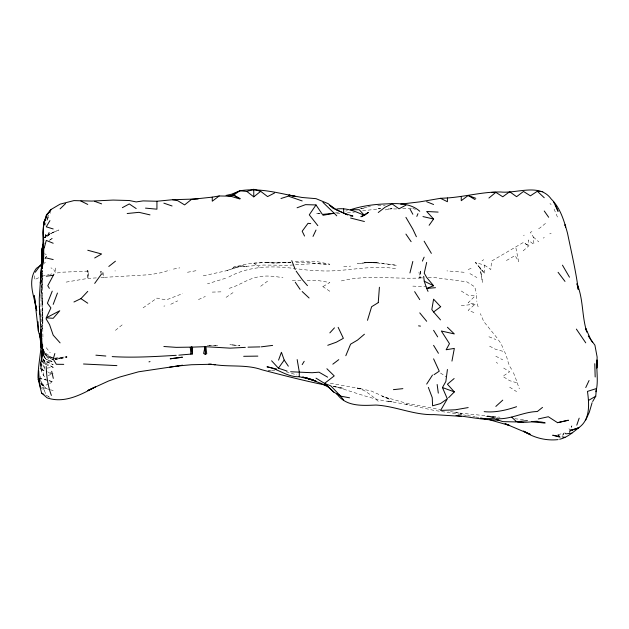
<?xml version="1.0" encoding="UTF-8"?>
<svg xmlns="http://www.w3.org/2000/svg" width="629" height="629" viewBox="0 0 629 629"><rect width="100%" height="100%" fill="white"/><g stroke="black" fill="none" stroke-linecap="round" stroke-linejoin="round"><path stroke-width="0.47" stroke-dasharray="3.15 2.36" d="M42.733 270.816L42.796 324.517M41.915 273.135L42.001 289.065L41.624 273.308M484.464 273.198L484.534 265.163L475.382 262.466L484.464 273.198L475.382 262.466M42.741 328.566L42.882 316.584M41.891 274.944L41.711 291.95L42.402 273.772M44.911 369.137L41.247 355.574L41.42 371.645L46.271 379.995L40.358 378.556L53.19 381.787L49.73 383.415M42.921 337.018L42.418 308.328L42.835 320.523M42.458 271.932L42.505 270.14M42.623 346.524L40.107 369.207M40.901 297.682L41.121 289.568L40.924 319.886M34.516 275.817L34.375 279.724L41.239 276.587M100.255 273.151L100.365 271.343L102.865 271.351L103.738 277.373L149.875 274.7L160.694 272.797L169.861 270.1M42.693 346.422L40.964 363.389L41.608 355.778M96.339 277.9L88.131 278.403L88.681 271.146L87.769 270.667L86.873 271.138L62.806 272.184L55.753 273.135L53.19 268.646L50.941 267.923M40.122 369.121L42.017 349.952M41.711 354.835L42.623 346.375M44.227 367.643L42.528 364.293L41.121 355.503L43.338 360.165L46.271 361.801L52.113 361.84L45.54 358.892L41.585 347.782L42.119 352.885L40.641 363.208L41.42 371.645M422.649 277.939L419.755 277.766L418.828 271.162L420.715 271.178L419.755 277.766L418.796 278.057C392.85 279.087 366.408 274.598 340.926 281.014M569.583 432.791L571.918 425.802L569.198 432.587M44.926 237.447L46.271 233.328L44.966 236.858M44.808 225.583L48.795 216.172L46.271 221.023M44.981 258.999L47.191 255.177L44.683 253.731M274.747 370.316L268.473 370.245L272.782 370.284M44.989 237.817L46.271 235.466L49.274 232.423L44.643 237.738L53.19 232.25L58.89 229.986L46.271 235.466L44.643 237.738L53.19 232.25L46.271 235.466L44.667 237.746M44.856 258.684L46.271 256.373M47.026 217.815L50.705 212.484M562.334 435.433L564.999 431.612M543.401 238.187L544.25 237.18M545.477 223.413L539.721 228.075L537.331 229.231M44.038 263.472L45.39 262.128M523.155 250.861L528.879 245.774L528.187 239.963L533.966 244.618L533.329 236.991L530.42 232.313L531.961 231.582M461.254 291.015L468.173 295.276L475.084 295.96L468.173 302.777L475.084 304.208L468.165 310.325L475.084 312.975M115.437 330.343L122.356 324.729M260.681 286.289L267.592 281.124M482.003 260.878L483.74 259.651M226.094 297.36L233.013 292.619M49.266 240.482L53.19 237.809L49.943 239.822M143.105 307.848L156.935 298.115L166.213 299.939L182.772 293.523M484.534 265.163L490.801 269.534L491.579 261.106L523.249 242.527L528.879 245.774L523.249 242.527M323.141 286.47L329.84 282.507L316.01 280.219L304.947 280.715M506.392 260.54L515.041 255.547L518.603 261.467L515.749 247.142M170.766 304.294L177.685 300.866M523.501 235.49L524.256 235.12M48.865 383.824L46.271 385.042L42.387 384.673L39.36 382.275M198.434 299.585L205.345 296.44M228.893 276.996C249.273 265.768 272.978 265.509 295.433 268.646M203.261 275.824L225.567 270.926L244.186 265.092M468.165 269.503L471.16 268.363M229.105 288.334C238.446 285.92 246.261 279.74 255.649 277.523C264.612 274.936 273.945 276.225 282.971 277.719M558.08 434.883L562.939 433.153L563.749 435.064M549.73 233.854L551.169 233.383M235.254 267.923L225.567 270.926M225.528 278.277L207.46 283.821M48.001 375.474L53.19 373.885L47.71 371.77M366.715 207.2L361.156 208.616L364.427 208.474L360.103 208.427M367.635 206.965L370.41 206.257M385.176 209.921L392.087 208.278L388.172 208.993L399.006 208.914M42.096 276.202L49.243 274.519M50.139 274.307L51.924 273.89M345.58 211.092L347.42 210.676M173.423 269.094L179.808 267.86M47.136 368.083L53.19 367.281L46.271 364.82L43.338 360.165L42.119 352.885L45.54 358.892L44.329 357.351L43.008 352.366L48.291 357.303L53.19 359.859L67.02 357.288L55.03 359.521M66.163 282.106L87.51 278.458L87.769 270.667L88.131 278.403M187.442 272.271L197.97 270.36M290.952 262.293L274.511 263.134L267.875 262.474L281.202 262.513L274.511 263.134L267.592 262.435L254.572 263.103L246.843 263.999L233.013 267.278L246.843 266.271L233.815 267.097M362.611 210.833L380.537 208.663M163.847 306.111L164.892 305.961M55.03 358.239L67.02 356.596L54.92 358.302M347.334 212.838L354.442 212.075M335.367 212.917L339.974 212.429M461.254 305.647L475.084 304.208M290.936 262.159L281.666 262.497L290.496 262.262M295.26 261.758L302.179 261.121L316.01 261.389L329.84 264.243L316.01 263.457L288.341 265.289L263.394 265.061L246.285 266.303M100.931 277.601L103.738 277.373L101.599 271.453M343.717 266.657L350.589 266.13M377.793 205.652L385.176 205.227M267.592 262.435L254.572 263.103M364.356 262.6L378.257 262.718L396.773 265.344L371.338 262.269L357.508 263.59L371.338 262.269L377.746 262.93L364.506 262.592M402.694 208.757L411.916 208.364M428.184 277.751L435.237 277.656L466.844 281.839L474.722 286.808L476.53 293.751M114.903 270.934L115.437 270.918M212.264 292.1L221.353 291.84M418.796 278.057L420.809 278.002L420.715 271.178M336.759 213.797L341.083 213.703M319.697 213.483L316.01 213.467L320.35 213.687M86.873 271.138L88.681 271.146M380.655 208.576L378.257 208.553L380.852 209.064M54.078 357.956L48.291 357.303L53.19 358.499L59.865 358.609L55.045 358.066M412.836 286.124L426.674 286.651M296.078 262.167L309.201 262.702L326.412 264.652M292.304 280.322L302.179 280.833M464.116 272.278L446.96 270.895M495.833 417.247L485.352 416.429L497.563 417.452M395.539 268.63C371.393 264.667 347.585 271.476 323.518 270.965L308.32 270.179L296.338 268.748M454.335 412.522L500.039 417.224M514.852 418.733L525.231 419.889M466.529 415.407L433.585 410.297L405.925 404.25L408.693 404.785L387.503 401.05L392.087 401.868C371.708 399.84 352.971 391.277 333.386 386.34M467.449 415.525L475.084 416.823M378.257 401.278L371.338 395.397L364.427 390.672L357.508 388.062L371.338 391.041L390.184 399.501L381.984 396.246L405.925 403.126L440.504 409.707M333.071 386.395L343.678 388.337L333.598 386.379M458.997 413.072L448.021 411.122M357.508 388.062L361.746 388.871L329.84 383.179M476.011 417.011L478.771 417.593M48.001 372.572L53.19 373.885M48.865 380.663L53.19 381.787M502.752 351.249L495.833 349.425L488.914 345.808M41.978 387.425L49.73 389.579M50.422 389.776L53.19 390.546M286.101 371.747L296.912 374.955M516.582 382.731L509.663 380.687L502.752 376.37L509.663 371.723L502.752 367.509M43.881 375.82L40.641 363.208L40.861 361.596L41.325 369.317L46.798 371.424M488.922 336.751L495.833 339.55M46.271 361.801L53.19 364.6L43.338 360.165L41.656 347.821L42.292 356.179M412.836 208.325L415.431 209.426M48.001 396.49L49.73 397.229M46.271 359.214L52.113 361.84L42.119 352.885M45.768 395.091L49.895 397.096M495.833 356.211L502.752 359.843M53.19 367.281L41.876 361.007L41.247 355.574M469.902 273.615L476.908 277.562M41.325 369.317L46.271 372.14M51.649 357.61L46.271 354.504L43.888 351.863L42.072 348.065M509.671 387.173L516.582 391.615M329.84 291.29L322.245 286.203M440.504 373.044L446.653 377.086M53.19 358.499L43.888 351.863L42.827 348.497L46.271 355.81L43.888 351.863L42.678 344.574M43.008 352.366L53.19 359.859M253.762 263.197L259.36 267.388M533.329 236.991L538.762 241.851M40.736 383.541L46.271 388.62L41.2 382.825M549.943 203.442L551.161 204.653M40.264 386.945L44.706 391.324L46.271 395.759M39.941 379.413L42.387 384.673L46.271 388.62M496.391 362.147L497.539 363.452M496.981 337.844L483.748 321.529L480.367 313.604M46.271 347.735L50.241 352.783M498.451 340.022L500.999 343.513L503.798 349.881M568.97 428.648L570.448 431.195M41.121 355.503L46.271 364.82L41.876 361.007L41.451 353.27M511.636 369.317C507.391 364.057 507.721 357.083 504.387 351.43M513.445 372.627L517.069 382.149M40.979 382.825L44.706 391.324M554.07 209.048L558.08 218.538M517.203 382.786L519.326 388.832M477.238 303.815L478.606 308.524M42.08 349.52L44.329 357.351M40.146 376.386L42.387 384.673M40.893 318.628L42.159 328.59M476.593 295.449L476.861 301.543M42.072 300.143L42.167 304.939L41.899 292.053L42.583 312.684M55.619 268.033L55.753 273.135M40.869 313.674L40.932 320.145M42.811 344.495L42.575 348.356L42.819 344.495M217.72 345.651L207.02 345.525L217.72 345.651M493.726 417.153L488.922 416.807L493.726 417.153M233.013 344.975L229.931 344.716L239.932 345.651L233.013 344.975M461.254 413.961L460.302 413.827L461.82 414.047L461.254 413.961M481.327 275.007L480.013 267.773L482.49 282.319L481.327 275.007M42.064 328.959L41.687 326.168L42.064 328.959"/><path stroke-width="0.94" d="M43.425 245.019L43.267 260.901C45.422 246.765 39.399 230.418 46.373 217.437M219.183 195.965L212.264 197.144L212.264 201.209L219.183 195.965L230.536 196.177L239.932 199.008L233.603 195.092L230.536 196.177L226.094 195.438L231.904 194.109L239.971 190.784C258.48 187.741 277.177 192.686 295.26 196.39L288.892 195.069L302.179 197.498L316.01 198.662L328.212 203.678L333.614 208.545L347.585 214.874M239.971 190.784L246.851 191.444L253.762 196.853L253.762 189.313L260.681 191.334L267.592 196.586L274.511 193.024M578.287 289.419C575.732 270.494 571.368 251.922 567.515 233.233C564.127 221.015 560.502 208.113 551.161 198.953C539.525 182.795 517.124 193.748 500.637 191.979C482.64 191.751 465.263 196.696 447.423 197.962L447.416 201.72L440.504 198.316L419.755 201.878L400.736 204.111M41.459 337.286L41.129 347.515L41.239 336.468M41.679 269.723L41.703 249.304L43.92 243.124M303.044 377.046L309.091 378.933L299.239 376.74L299.318 372.101L297.171 359.576M41.632 345.832L41.836 338.032M178.856 355.157L192.395 353.97L192.6 347.114L205.023 346.681L205.345 354.418L206.744 353.671L205.73 346.713L230.143 348.151L245.326 347.365M41.396 267.805L40.342 283.168L43.126 248.479L42.874 252.685L43.487 237.07L43.629 240.207L43.212 232.455L43.928 221.353M43.723 248.133L42.34 268.355L43.417 256.294L42.662 264.723M205.73 346.713L205.345 354.418L203.607 353.474L205.023 346.681M41.75 345.989L41.852 344.157M40.264 386.945L38.007 377.659C38.094 362.17 42.67 347.035 41.082 331.514L41.262 337.403L40.72 331.302L41.844 345.054L39.375 306.575L39.273 298.523L40.806 275.455M43.598 249.249L43.7 247.386M40.437 281.981L41.585 265.344M44.195 224.498L44.329 222.58M378.257 302.494L379.405 287.256M592.667 401.499L595.757 396.199L596.371 388.565L587.462 391.403C589.106 403.165 590.434 418.717 579.804 426.918C573.569 431.738 567.61 437.422 559.676 439.254M44.195 223.9L44.329 222.383M41.939 249.17L41.789 260.052L41.624 251.962L42.984 244.767M447.423 369.482L445.843 381.52L442.439 387.535L447.054 398.196M43.024 244.791L43.7 240.16M451.952 361.085L454.335 348.403L446.158 349.755L449.476 343.686L441.338 331.003L454.335 333.936L447.423 327.253M595.899 391.749C598.729 381.402 596.15 370.615 597 359.961L596.811 368.059L597.133 357.06L594.916 345.195L590.82 339.574L585.748 328.464L586.715 331.939M426.674 262.403L424.237 273.214L426.666 277.428L433.585 285.755L426.674 288.428L424.245 281.202L423.687 276.343M409.943 272.947L412.836 261.452M44.258 247.826L46.271 240.404L53.19 243.258M592.101 402.725L589.263 412.349L585.748 420.007M44.667 220.724L46.271 215.338M54.857 353.514L53.19 359.025L56.343 364.285L63.741 364.356M367.493 320.31L371.621 306.724L378.32 302.604M576.769 425.165L579.183 418.167M44.4 221.62L43.409 224.356L46.271 216.557M41.813 263.339L35.255 272.247M278.568 360.126L281.43 352.279L284.214 360.079L288.341 366.196M53.19 304.397L57.451 293.051M52.238 291.141L47.411 303.225L50.902 307.88L46.271 317.834L53.19 318.305L59.763 310.75L46.271 317.834M345.816 355.715L350.589 344.173L357.508 340.108L364.427 334.219M416.815 216.415L417.963 213.679M422.405 261.106L424.135 257.175M313.014 236.418L316.01 230.033M585.748 387.566L589.059 380.521M53.929 274.189L47.773 285.731L49.369 288.381M49.172 212.665L51.043 209.488L60.109 204.15L73.939 200.596L91.803 201.076L113.134 200.077L129.267 200.517L136.186 201.917L143.097 200.895L156.935 201.249L172.48 199.731L198.127 198.921M49.943 220.582L46.271 226.833L53.19 228.956M302.179 364.623L304.2 361.298M46.271 216.164L51.043 209.488L46.467 214.827M426.674 384.099L432.485 375.081M336.759 215.841L334.188 213.239L322.41 214.418L316.01 204.944L309.279 214.827L317.834 225.646M101.607 273.867L94.688 283.404M271.594 360.779L278.427 368.193L284.214 360.079M429.12 225.284L433.585 219.026L426.674 211.486L438.114 212.099M329.84 332.883L334.447 327.858M81.188 298.382L87.769 291.369M448.619 397.709L454.335 391.898L447.423 384.193L454.138 378.548M60.101 208.867L65.581 203.568M557.538 422.672L568.262 420.258L557.538 422.672L548.339 416.736L538.338 418.945M495.833 406.428L502.752 400.13M488.914 198.049L495.833 192.325L502.752 196.775L509.671 191.751L516.582 196.688L523.501 191.46L530.412 195.847L537.331 191.255L542.827 191.578M542.52 407.388L537.331 411.539C523.297 411.759 510.748 419.755 496.367 418.678M253.762 196.853L260.681 191.334M108.793 266.468L115.437 261.2M440.457 306.582L433.585 299.168L431.832 309.539L433.585 311.96L440.756 306.708M230.536 196.177L233.013 194.259L239.743 190.87L233.603 195.092L240.184 198.599M378.257 212.5L385.176 207.169L392.087 203.89L399.006 208.812L405.925 205.164M316.01 378.163L324.548 383.368L334.227 375.906L326.891 368.743M332.82 364.183L338.779 359.639M39.658 266.452L41.089 265.375M475.823 198.324L468.173 195.501L461.254 200.69L461.254 196.618M336.759 209.001C346.642 207.601 355.629 211.509 364.427 215.401L368.429 212.405L360.865 216.769L363.531 215.747M40.885 265.234L36.38 268.347C26.78 281.328 34.446 296.786 36.773 310.663M434.018 374.695L439.246 371.181L433.585 358.837M588.87 400.209L595.757 396.199M94.688 257.976L101.599 253.982L87.769 250.256M122.356 207.672L129.267 203.938L136.186 208.576M73.939 302.006L80.858 298.657M94.688 387.26L87.769 390.507L108.518 381.017L119.864 376.999L138.529 371.81L182.52 365.26L180.696 365.535M95.482 386.882C80.803 394.8 64.268 403.7 47.167 397.89L41.648 393.086L40.012 386.804M297.077 207.782L305.49 204.645L316.01 204.944M572.296 430.126L578.829 427.72L571.439 430.071L572.296 430.126L571.91 429.866M327.756 345.29L336.287 342.223L343.363 338.323L338.15 327.332M280.99 198.497L288.341 196.154L302.179 200.942M246.851 191.444L253.762 189.313M516.582 406.711C506.164 410.187 495.251 412.813 484.188 411.641M148.979 361.864L150.017 361.573M322.929 215.307L334.188 213.239L322.929 202.334M468.173 407.576L455.38 409.778L440.599 410.438L447.423 398.715L440.504 403.59L432.579 405.807L432.249 397.63L428.341 387.385M178.872 365.811L169.374 367.257M46.271 276.194L53.19 275.29M261.287 346.838L272.624 345.4M511.715 417.192L516.582 421.729L527.409 420.628M571.91 433.161L565.848 433.853L564.999 433.145M393.416 389.65L402.867 388.651M517.423 421.878C526.772 423.506 536.167 419.92 545.272 422.947M435.488 287.697L426.674 288.428L428.027 291.369M212.264 197.144L191.515 199.369L184.596 204.905L177.685 200.667L172.48 199.731M177.685 365.984L191.515 364.734L211.399 364.262M176.222 355.322C154.931 356.604 133.505 357.877 112.206 356.604M537.331 421.241L531.764 421.579L544.25 423.042M440.504 198.316L447.423 197.962M163.862 346.5L176.191 347.357L192.6 347.114M257.843 356.116L243.682 356.305M211.336 364.238L208.537 364.309L215.236 364.741L213.75 364.474M248.007 347.161L259.997 346.886M116.892 365.614L83.515 364.002M491.752 192.395L495.833 192.325M127.184 213.514L138.978 212.335L150.017 214.882M558.08 439.608C545.878 440.953 533.785 437.784 523.501 431.093L530.412 434.427L505.024 423.679L509.671 425.511L489.81 419.85M456.064 415.494C470.35 417.074 484.487 420.093 498.907 420.148M482.231 418.505L495.196 418.733M515.835 421.925L502.752 421.627L495.833 419.276M290.598 371.747L312.07 372.73L319.013 372.179L327.63 377.156M350.589 215.959L352.924 216.069L343.678 213.176M95.907 355.181L105.837 356.03M145.503 208.12L156.935 209.19L156.935 201.249M516.126 421.713L523.501 422.546M310.702 223.633L308.021 223.319L302.179 231.228L304.554 236.056M299.239 376.74C287.374 377.298 278.27 368.775 266.979 366.809L276.681 369.026M418.576 325.846L420.455 326.121M461.254 416.343L434.002 414.613C414.071 415.274 395.57 406.106 375.938 405.052C361.982 405.626 345.895 406.782 336.759 393.738L340.682 396.136L349.559 397.811M559.323 436.377L552.702 435.229L560.069 437.186L558.08 434.875M562.161 436.864L564.999 437.359M324.737 384.94C303.563 380.616 282.736 375.254 261.861 369.766C246.489 364.23 229.782 367.187 213.994 364.553M302.179 377.101L303.917 377.431M480.619 417.971L485.226 418.938M422.963 216.573L433.585 219.026M46.271 257.961L53.19 259.565M350.589 218.043L364.427 221.51M309.963 378.949L313.462 379.908M309.091 378.713L305.828 377.754L316.01 381.095L304.868 377.699M305.946 377.856L321.207 383.423L328.574 387.157L333.81 392.119L340.682 396.136L343.678 400.178M278.427 368.193L287.178 371.126M163.855 203.151L172.063 205.982M94.688 201.335L101.599 203.867M442.439 387.535L454.335 391.898M426.674 201.728L433.585 204.496M333.81 392.119L324.548 383.368L330.783 385.884L340.682 396.136M347.381 214.748L336.759 209.952L329.84 205.258L333.614 208.545M424.245 281.202L433.585 285.755M80.85 201.036L87.769 204.433M41.648 393.086L43.959 394.422M468.173 195.501L475.084 199.597M87.769 303.225L80.748 298.508M419.755 211.258C411.091 203.379 398.204 203.128 387.134 203.867C374.79 204.213 362.328 205.817 350.589 209.701L359.23 209.732L364.427 215.401M302.179 291.534L309.091 297.989M537.331 191.255L544.25 197.742M324.548 383.368L328.574 387.157M433.585 311.96L440.504 319.886M307.471 285.66L302.179 279.535L296.149 271.138M419.755 312.872L426.674 321.277M558.08 272.302L564.999 281.415M576.361 329.093L585.748 342.844M544.25 211.006L548.677 217.272M405.925 234.09L411.122 241.678M295.26 282.232L300.104 289.387M588.296 335.98L592.66 342.467M414.637 291.628L419.755 299.624M562.46 265.163L569.481 277.2M433.585 330.327L437.666 336.869M433.585 345.352L438.437 353.286M60.101 342.868L53.19 335.163L49.557 324.635L45.996 318.699M431.36 253.361L424.127 241.198M405.925 217.343L412.836 229.16L416.398 236.74M410.061 209.119L412.836 214.237M553.41 201.437L558.08 211.328L555.572 205.282M53.3 378.375L51.696 371.314M38.031 379.201L39.36 382.275M291.77 260.618L295.26 269.582M51.405 395.437C47.875 386.285 46.507 376.284 46.224 366.487M35.578 304.381L36.097 308.446L34.296 295.654L38.369 331.09L40.445 337.875L39.352 333.527L41.16 345.455M586.771 331.798C581.715 316.049 583.508 299.089 576.958 283.687L578.232 289.411M437.155 384.492L438.311 393.141M192.395 353.97L191.515 346.681L190.949 354.151L190.241 347.224M39.116 378.579L39.949 386.08M41.019 329.565L41.215 332.442M41.058 330.225L41.2 334.502M39.375 306.551L39.855 314.256M41.113 329.863L41.2 331.719M38.731 370.811L39.36 384.217M38.054 321.781L38.369 331.09M594.782 363.688L595.176 376.991M343.678 208.93L343.678 213.325M170.766 358.711L170.192 358.805L182.426 357.217L170.766 358.711M565.479 226.424L564.999 224.781L565.668 227.085L565.479 226.424"/></g></svg>
